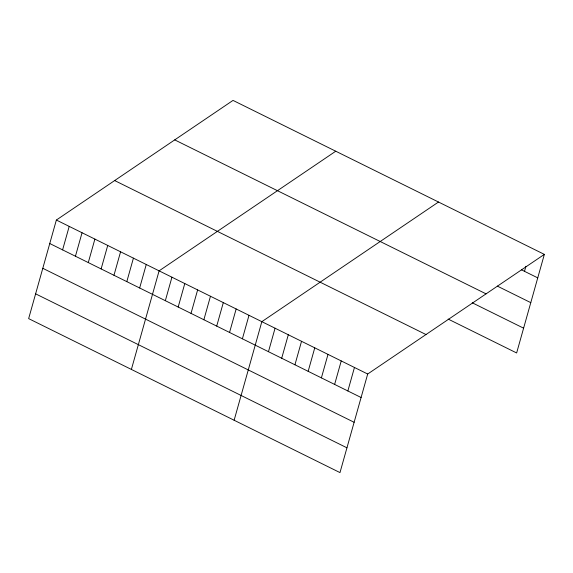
<?xml version="1.0" encoding="UTF-8"?>
<svg xmlns="http://www.w3.org/2000/svg" width="573" height="573" viewBox="0 0 573 573"><rect width="100%" height="100%" fill="white"/><g stroke="black" fill="none" stroke-linecap="round" stroke-linejoin="round"><path stroke-width="0.86" d="M56.362 220.039L28.65 318.617L339.982 472.596L367.694 374.019L544.35 254.383L233.018 100.404L56.362 220.039L367.694 374.019M62.6 249.878L69.204 226.392M75.443 256.231L82.046 232.745M88.285 262.577L94.889 239.091M101.127 268.93L107.731 245.445M113.97 275.284L120.574 251.798M126.812 281.637L133.416 258.151M139.654 287.99L146.258 264.504M131.389 369.427L159.101 270.85L335.757 151.215M165.339 300.689L171.943 277.203M178.182 307.042L184.785 283.556M191.024 313.395L197.628 289.909M203.866 319.748L210.47 296.255M216.709 326.094L223.312 302.608M229.551 332.447L236.155 308.962M242.393 338.801L248.997 315.315M234.128 420.245L261.84 321.668L438.495 202.033M268.465 351.693L275.069 328.207M281.701 358.24L288.305 334.754M294.93 364.786L301.534 341.3M308.159 371.325L314.763 347.84M321.396 377.872L328 354.386M334.625 384.419L341.229 360.933M347.861 390.958L354.458 367.472M524.517 271.33L525.928 266.295M544.35 254.383L516.638 352.961L448.15 319.082M521.401 269.79L537.746 277.869M497.314 286.099L530.784 302.651M174.722 139.884L486.054 293.863M472.238 302.773L523.607 328.179M114.657 180.559L425.99 334.539M49.758 243.525L361.09 397.504M42.789 268.307L354.121 422.287M35.612 293.834L346.944 447.814"/></g></svg>
